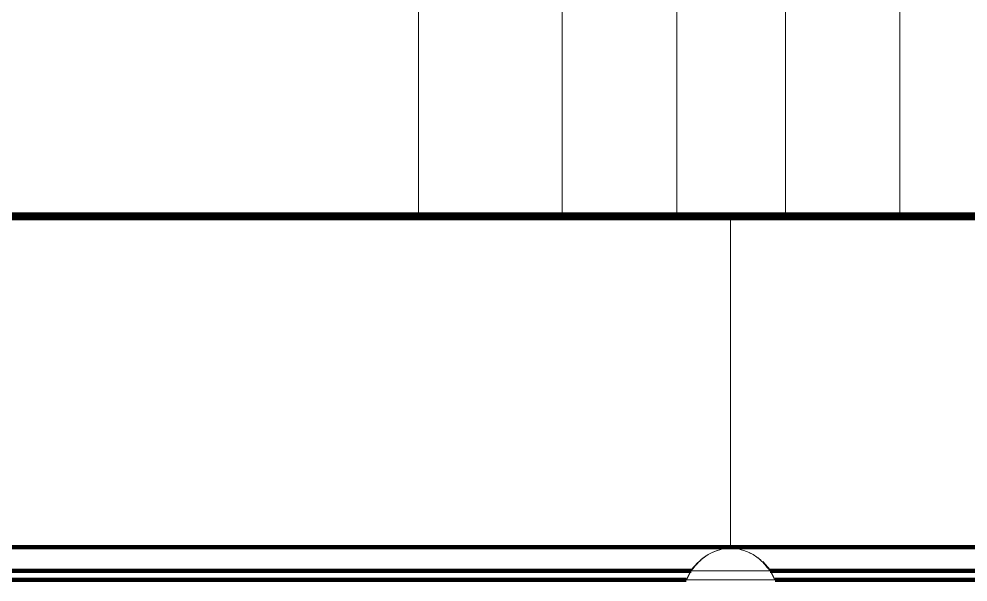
# Model space of a CAD drawing. Header units: millimetres. Extents: x -16985 to -606, y 2122 to 9380.
# Drawn here: x -12862.72 to -12822.92, y 7693.87 to 7717.47 of the extents above; entities that cross this region are included whole.
import ezdxf

# ---------------------------------------------------------------- set-up
doc = ezdxf.new("R2010")
doc.units = ezdxf.units.MM
doc.linetypes.add('K5LT_THIN', pattern=[0])

msp = doc.modelspace()

# ---------------------------------------------------------------- linework, layer by layer
at = {"color": 7, "linetype": 'K5LT_THIN', "lineweight": 18}
for p, q in [((-12845.963, 7709.277), (-12845.963, 7737.062)), ((-12839.935, 7737.062), (-12839.936, 7709.276)), ((-12835.132, 7737.061), (-12835.132, 7709.276)), ((-12830.577, 7709.276), (-12830.577, 7737.061)), ((-12825.774, 7709.276), (-12825.774, 7737.062)), ((-12859.465, 7709.278), (-12865.55, 7709.278)), ((-12865.514, 7709.276), (-12859.371, 7709.276)), ((-12852.897, 7709.277), (-12859.465, 7709.278)), ((-12859.371, 7709.276), (-12852.974, 7709.276)), ((-12852.974, 7709.276), (-12846.382, 7709.276)), ((-12845.963, 7709.277), (-12852.897, 7709.277)), ((-12846.382, 7709.276), (-12839.661, 7709.275)), ((-12844.79, 7709.277), (-12845.963, 7709.277)), ((-12843.691, 7709.277), (-12844.79, 7709.277)), ((-12842.693, 7709.277), (-12843.691, 7709.277)), ((-12841.82, 7709.277), (-12842.693, 7709.277)), ((-12841.092, 7709.277), (-12841.82, 7709.277)), ((-12840.527, 7709.277), (-12841.092, 7709.277)), ((-12840.138, 7709.276), (-12840.527, 7709.277)), ((-12839.936, 7709.276), (-12840.138, 7709.276)), ((-12839.776, 7709.276), (-12839.936, 7709.276)), ((-12839.459, 7709.276), (-12839.776, 7709.276)), ((-12839.661, 7709.275), (-12832.874, 7709.275)), ((-12838.994, 7709.276), (-12839.459, 7709.276)), ((-12838.398, 7709.276), (-12838.994, 7709.276)), ((-12837.689, 7709.276), (-12838.398, 7709.276)), ((-12836.891, 7709.276), (-12837.689, 7709.276)), ((-12836.029, 7709.276), (-12836.891, 7709.276)), ((-12835.132, 7709.276), (-12836.029, 7709.276)), ((-12830.577, 7709.276), (-12835.132, 7709.276)), ((-12832.874, 7709.275), (-12832.874, 7709.117)), ((-12832.874, 7709.275), (-12826.088, 7709.275)), ((-12832.874, 7709.117), (-12832.874, 7695.33)), ((-12829.68, 7709.276), (-12830.577, 7709.276)), ((-12828.819, 7709.276), (-12829.68, 7709.276)), ((-12828.021, 7709.276), (-12828.819, 7709.276)), ((-12827.312, 7709.276), (-12828.021, 7709.276)), ((-12826.715, 7709.276), (-12827.312, 7709.276)), ((-12826.251, 7709.276), (-12826.715, 7709.276)), ((-12825.933, 7709.276), (-12826.251, 7709.276)), ((-12826.088, 7709.275), (-12819.366, 7709.275)), ((-12825.774, 7709.276), (-12825.933, 7709.276)), ((-12825.571, 7709.276), (-12825.774, 7709.276)), ((-12825.182, 7709.277), (-12825.571, 7709.276)), ((-12824.617, 7709.277), (-12825.182, 7709.277)), ((-12823.89, 7709.277), (-12824.617, 7709.277)), ((-12823.016, 7709.277), (-12823.89, 7709.277)), ((-12822.018, 7709.277), (-12823.016, 7709.277)), ((-12833.428, 7695.189), (-12832.874, 7695.365)), ((-12832.874, 7695.365), (-12833.428, 7695.189)), ((-12832.874, 7695.365), (-12833.1, 7695.333)), ((-12833.05, 7695.33), (-12832.874, 7695.365)), ((-12832.649, 7695.333), (-12832.874, 7695.365)), ((-12832.426, 7695.24), (-12832.54, 7695.263)), ((-12831.987, 7695.048), (-12832.1, 7695.097)), ((-12834.528, 7694.373), (-12834.251, 7694.693)), ((-12834.206, 7694.714), (-12834.172, 7694.749)), ((-12831.221, 7694.338), (-12831.536, 7694.71)), ((-12831.527, 7694.734), (-12831.221, 7694.373)), ((-12834.731, 7693.954), (-12834.528, 7694.338)), ((-12834.546, 7694.338), (-12834.731, 7693.989)), ((-12834.731, 7693.954), (-12834.528, 7694.338)), ((-12834.542, 7694.348), (-12834.729, 7693.995)), ((-12834.528, 7694.338), (-12834.729, 7693.959)), ((-12834.729, 7693.995), (-12834.547, 7694.338)), ((-12834.729, 7693.959), (-12834.528, 7694.338)), ((-12834.528, 7694.338), (-12831.221, 7694.338)), ((-12831.221, 7694.338), (-12831.02, 7693.959)), ((-12831.221, 7694.338), (-12831.018, 7693.954)), ((-12831.02, 7693.959), (-12831.221, 7694.338)), ((-12831.221, 7694.338), (-12831.018, 7693.954)), ((-12831.02, 7693.995), (-12831.202, 7694.338)), ((-12831.202, 7694.338), (-12831.02, 7693.995)), ((-12831.018, 7693.989), (-12831.202, 7694.338)), ((-12834.729, 7693.995), (-12834.731, 7693.989)), ((-12834.731, 7693.989), (-12834.729, 7693.995)), ((-12834.731, 7693.989), (-12834.71, 7693.989)), ((-12834.731, 7693.989), (-12834.71, 7693.989)), ((-12831.018, 7693.954), (-12834.731, 7693.954)), ((-12831.018, 7693.954), (-12834.731, 7693.954)), ((-12831.039, 7693.989), (-12831.018, 7693.989)), ((-12831.039, 7693.989), (-12831.018, 7693.989)), ((-12831.018, 7693.989), (-12831.02, 7693.995)), ((-12831.02, 7693.995), (-12831.018, 7693.989))]:
    msp.add_line(p, q, dxfattribs=at)
at = {"color": 7, "linetype": 'K5LT_THIN', "const_width": 0.18}
for points in [[(-12885.239, 7709.281), (-12883.97, 7709.281), (-12882.348, 7709.28), (-12880.385, 7709.28), (-12878.093, 7709.279), (-12875.49, 7709.279), (-12872.591, 7709.279), (-12869.419, 7709.278), (-12865.994, 7709.278), (-12862.341, 7709.278), (-12858.484, 7709.278), (-12854.45, 7709.277), (-12850.266, 7709.277), (-12845.963, 7709.277)], [(-12832.874, 7709.275), (-12837.814, 7709.275), (-12842.728, 7709.275), (-12847.592, 7709.276), (-12852.381, 7709.276), (-12857.071, 7709.276), (-12861.638, 7709.276), (-12866.057, 7709.276)], [(-12839.936, 7709.276), (-12840.138, 7709.276), (-12840.527, 7709.277), (-12841.092, 7709.277), (-12841.82, 7709.277), (-12842.693, 7709.277), (-12843.691, 7709.277), (-12844.79, 7709.277), (-12845.963, 7709.277)], [(-12839.936, 7709.276), (-12839.776, 7709.276), (-12839.459, 7709.276), (-12838.994, 7709.276), (-12838.398, 7709.276), (-12837.689, 7709.276), (-12836.891, 7709.276), (-12836.029, 7709.276), (-12835.132, 7709.276)], [(-12835.132, 7709.276), (-12834.563, 7709.276), (-12833.994, 7709.276), (-12833.424, 7709.276), (-12832.855, 7709.276), (-12832.285, 7709.276), (-12831.716, 7709.276), (-12831.146, 7709.276), (-12830.577, 7709.276)], [(-12774.626, 7709.278), (-12777.445, 7709.278), (-12780.546, 7709.277), (-12783.915, 7709.277), (-12787.532, 7709.277), (-12791.381, 7709.277), (-12795.441, 7709.276), (-12799.691, 7709.276), (-12804.111, 7709.276), (-12808.678, 7709.276), (-12813.367, 7709.276), (-12818.156, 7709.275), (-12823.021, 7709.275), (-12827.935, 7709.275), (-12832.874, 7709.275)], [(-12830.577, 7709.276), (-12829.68, 7709.276), (-12828.819, 7709.276), (-12828.021, 7709.276), (-12827.312, 7709.276), (-12826.715, 7709.276), (-12826.251, 7709.276), (-12825.933, 7709.276), (-12825.774, 7709.276)], [(-12819.746, 7709.277), (-12820.919, 7709.277), (-12822.018, 7709.277), (-12823.016, 7709.277), (-12823.89, 7709.277), (-12824.617, 7709.277), (-12825.182, 7709.277), (-12825.571, 7709.276), (-12825.774, 7709.276)], [(-12832.874, 7709.117), (-12837.993, 7709.117), (-12843.086, 7709.117), (-12848.126, 7709.117), (-12853.089, 7709.117), (-12857.949, 7709.117), (-12862.681, 7709.118), (-12867.261, 7709.118), (-12871.666, 7709.118), (-12875.873, 7709.119), (-12879.861, 7709.119), (-12883.61, 7709.119), (-12887.1, 7709.12), (-12890.313, 7709.12), (-12893.235, 7709.12), (-12895.848, 7709.121), (-12898.141, 7709.121), (-12900.101, 7709.122), (-12901.718, 7709.122), (-12902.985, 7709.123), (-12903.894, 7709.123), (-12904.442, 7709.124), (-12904.625, 7709.124)], [(-12904.625, 7709.124), (-12904.442, 7709.124), (-12903.894, 7709.123), (-12902.985, 7709.123), (-12901.718, 7709.122), (-12900.101, 7709.122), (-12898.141, 7709.121), (-12895.848, 7709.121), (-12893.235, 7709.12), (-12890.313, 7709.12), (-12887.1, 7709.12), (-12883.61, 7709.119), (-12879.861, 7709.119), (-12875.873, 7709.119), (-12871.666, 7709.118), (-12867.261, 7709.118), (-12862.681, 7709.118), (-12857.949, 7709.117), (-12853.089, 7709.117), (-12848.126, 7709.117), (-12843.086, 7709.117), (-12837.993, 7709.117), (-12832.874, 7709.117)], [(-12832.874, 7709.117), (-12827.756, 7709.117), (-12822.663, 7709.117), (-12817.623, 7709.117), (-12812.66, 7709.117), (-12807.8, 7709.117), (-12803.068, 7709.117), (-12798.488, 7709.118), (-12794.083, 7709.118), (-12789.876, 7709.118), (-12785.888, 7709.118), (-12782.139, 7709.119), (-12778.649, 7709.119), (-12775.435, 7709.119), (-12772.514, 7709.12), (-12769.901, 7709.12), (-12767.608, 7709.121), (-12765.648, 7709.121), (-12764.03, 7709.122), (-12762.764, 7709.122), (-12761.854, 7709.123), (-12761.307, 7709.123), (-12761.124, 7709.124)], [(-12761.124, 7709.124), (-12761.307, 7709.123), (-12761.854, 7709.123), (-12762.764, 7709.122), (-12764.03, 7709.122), (-12765.648, 7709.121), (-12767.608, 7709.121), (-12769.901, 7709.12), (-12772.514, 7709.12), (-12775.435, 7709.119), (-12778.649, 7709.119), (-12782.139, 7709.119), (-12785.888, 7709.118), (-12789.876, 7709.118), (-12794.083, 7709.118), (-12798.488, 7709.118), (-12803.068, 7709.117), (-12807.8, 7709.117), (-12812.66, 7709.117), (-12817.623, 7709.117), (-12822.663, 7709.117), (-12827.756, 7709.117), (-12832.874, 7709.117)], [(-12977.581, 7695.338), (-12972.658, 7695.337), (-12967.461, 7695.337), (-12962.001, 7695.336), (-12956.288, 7695.336), (-12950.333, 7695.335), (-12944.149, 7695.334), (-12937.746, 7695.334), (-12931.138, 7695.334), (-12924.338, 7695.333), (-12917.359, 7695.333), (-12910.215, 7695.332), (-12902.919, 7695.332), (-12895.486, 7695.332), (-12887.93, 7695.331), (-12880.267, 7695.331), (-12872.511, 7695.331), (-12864.677, 7695.331), (-12856.781, 7695.33), (-12848.838, 7695.33), (-12840.864, 7695.33), (-12832.874, 7695.33)], [(-12832.874, 7695.33), (-12841.469, 7695.33), (-12850.044, 7695.33), (-12858.58, 7695.33), (-12867.058, 7695.331), (-12875.459, 7695.331), (-12883.763, 7695.331), (-12891.951, 7695.331), (-12900.006, 7695.332), (-12907.909, 7695.332), (-12915.642, 7695.333), (-12923.187, 7695.333)], [(-12742.562, 7695.332), (-12750.107, 7695.332), (-12757.84, 7695.331), (-12765.743, 7695.331), (-12773.798, 7695.331), (-12781.986, 7695.331), (-12790.29, 7695.33), (-12798.691, 7695.33), (-12807.169, 7695.33), (-12815.705, 7695.33), (-12824.28, 7695.33), (-12832.874, 7695.33)], [(-12832.874, 7695.33), (-12824.885, 7695.33), (-12816.911, 7695.33), (-12808.968, 7695.33), (-12801.072, 7695.33), (-12793.238, 7695.33), (-12785.482, 7695.331), (-12777.819, 7695.331), (-12770.263, 7695.331)], [(-12922.188, 7694.341), (-12914.838, 7694.34), (-12907.314, 7694.34), (-12899.633, 7694.34), (-12891.811, 7694.339), (-12883.865, 7694.339), (-12875.811, 7694.339), (-12867.666, 7694.339), (-12859.448, 7694.338), (-12851.175, 7694.338), (-12842.862, 7694.338), (-12834.528, 7694.338)], [(-12834.528, 7694.338), (-12842.862, 7694.338), (-12851.175, 7694.338), (-12859.448, 7694.338), (-12867.666, 7694.339), (-12875.811, 7694.339), (-12883.865, 7694.339), (-12891.811, 7694.339), (-12899.633, 7694.34), (-12907.314, 7694.34), (-12914.838, 7694.34), (-12922.188, 7694.341)], [(-12743.561, 7694.34), (-12750.911, 7694.339), (-12758.435, 7694.339), (-12766.116, 7694.339), (-12773.938, 7694.339), (-12781.884, 7694.338), (-12789.938, 7694.338), (-12798.083, 7694.338), (-12806.3, 7694.338), (-12814.574, 7694.338), (-12822.887, 7694.338), (-12831.221, 7694.338)], [(-12831.221, 7694.338), (-12822.887, 7694.338), (-12814.574, 7694.338), (-12806.3, 7694.338), (-12798.083, 7694.338), (-12789.938, 7694.338), (-12781.884, 7694.338), (-12773.938, 7694.339), (-12766.116, 7694.339), (-12758.435, 7694.339), (-12750.911, 7694.339), (-12743.561, 7694.34)], [(-12834.729, 7693.959), (-12843.026, 7693.959), (-12851.302, 7693.959), (-12859.539, 7693.959), (-12867.72, 7693.96), (-12875.829, 7693.96), (-12883.847, 7693.96), (-12891.759, 7693.96), (-12899.548, 7693.961), (-12907.197, 7693.961), (-12914.691, 7693.961), (-12922.014, 7693.962)], [(-12922.014, 7693.962), (-12914.691, 7693.961), (-12907.197, 7693.961), (-12899.548, 7693.961), (-12891.759, 7693.96), (-12883.847, 7693.96), (-12875.829, 7693.96), (-12867.72, 7693.96), (-12859.539, 7693.959), (-12851.302, 7693.959), (-12843.026, 7693.959), (-12834.729, 7693.959)], [(-12831.02, 7693.959), (-12822.723, 7693.959), (-12814.447, 7693.959), (-12806.21, 7693.959), (-12798.029, 7693.959), (-12789.92, 7693.959), (-12781.902, 7693.96), (-12773.99, 7693.96), (-12766.201, 7693.96), (-12758.552, 7693.96), (-12751.058, 7693.961), (-12743.735, 7693.961)], [(-12743.735, 7693.961), (-12751.058, 7693.961), (-12758.552, 7693.96), (-12766.201, 7693.96), (-12773.99, 7693.96), (-12781.902, 7693.96), (-12789.92, 7693.959), (-12798.029, 7693.959), (-12806.21, 7693.959), (-12814.447, 7693.959), (-12822.723, 7693.959), (-12831.02, 7693.959)]]:
    msp.add_lwpolyline(points, dxfattribs=at)
at = {"color": 7, "linetype": 'K5LT_THIN', "lineweight": 18}
for points, knots in [([(-12832.874, 7695.33), (-12833.175, 7695.266), (-12833.626, 7695.17), (-12834.187, 7694.769), (-12834.415, 7694.481), (-12834.528, 7694.338)], [0, 0, 0, 0, 0.500187, 0.750701, 1, 1, 1, 1]), ([(-12834.528, 7694.338), (-12834.414, 7694.482), (-12834.186, 7694.77), (-12833.625, 7695.17), (-12833.174, 7695.266), (-12832.874, 7695.33)], [0, 0, 0, 0, 0.250024, 0.500974, 1, 1, 1, 1]), ([(-12832.874, 7695.33), (-12833.174, 7695.267), (-12833.64, 7695.168), (-12834.199, 7694.757), (-12834.426, 7694.468), (-12834.528, 7694.338)], [0, 0, 0, 0, 0.498685, 0.775275, 1, 1, 1, 1]), ([(-12832.874, 7695.33), (-12832.574, 7695.266), (-12832.123, 7695.17), (-12831.562, 7694.769), (-12831.335, 7694.481), (-12831.221, 7694.338)], [0, 0, 0, 0, 0.500225, 0.750729, 1, 1, 1, 1]), ([(-12831.221, 7694.338), (-12831.334, 7694.482), (-12831.562, 7694.77), (-12832.124, 7695.17), (-12832.575, 7695.266), (-12832.874, 7695.33)], [0, 0, 0, 0, 0.250015, 0.500939, 1, 1, 1, 1])]:
    msp.add_open_spline(points, degree=3, knots=knots, dxfattribs=at)

doc.saveas('drawing.dxf')
